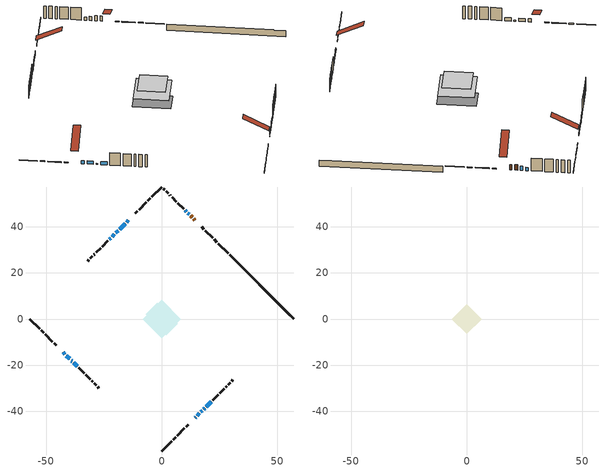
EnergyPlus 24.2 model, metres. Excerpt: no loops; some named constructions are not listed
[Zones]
conditioned space
 floor outside (Floor1 construction): -2.77,0 0,2.77 2.77,0 0,-2.77 z0.76
 floor adiabatic (AdiabaticFloorConstruction): -8.24,0 0,8.24 8.24,0 0,-8.24 z3.2
 floor foundation (Slab1 construction): -6.93,1.95 -1.95,6.93 6.93,-1.95 1.95,-6.93 z-1.65
 wall outside (RimJoist1 construction): 0,-57.09 4.26,-52.83 / -57.09,0 -52.83,-4.26 / 0,57.09 -4.26,52.83 / 28.72,28.37 24.46,32.63 z0.76:1.06
 wall outside (RimJoist2 construction): 4.91,-52.18 6.02,-51.07 / -52.18,-4.91 -51.07,-6.02 / -4.91,52.18 -6.02,51.07 / 23.8,33.29 22.7,34.39 z0.76:1.06
 wall outside (RimJoist3 construction): 6.67,-50.42 9.83,-47.26 / -50.42,-6.67 -47.26,-9.83 / -6.67,50.42 -9.83,47.26 / 22.04,35.05 18.88,38.21 z0.76:1.06
 wall outside (RimJoist4 construction): 10.49,-46.6 11.42,-45.67 / -46.6,-10.49 -45.67,-11.42 / -10.49,46.6 -11.42,45.67 / 18.23,38.86 17.29,39.8 z0.76:1.06
 wall outside (AdiabaticWallConstruction 1): 14.27,42.82 13.78,43.3 / 13.13,43.96 12.52,44.57 z0.76:2.79
 wall outside (AdiabaticWallConstruction): 11.87,45.22 11.33,45.76 / -20.53,36.56 -21.5,35.59 / 15.31,-41.78 16.28,-40.81 z0.76:2.39; -42.65,-14.44 -41.91,-15.18 / -41.26,-15.83 -39.79,-17.3 / -14.44,42.65 -15.16,41.93 / -15.82,41.27 -18.24,38.85 / -18.9,38.19 -19.87,37.22 / -38.06,-19.03 -36.6,-20.49 / 10.67,46.42 10.07,47.02 / 18.13,-38.96 18.58,-38.51 / 19.23,-37.86 21.32,-35.77 z0.76:1.98; 14.44,-42.65 14.65,-42.43 / -39.14,-17.95 -38.72,-18.37 z0.76:1.1; -22.15,34.94 -22.69,34.4 / 16.93,-40.15 17.48,-39.61 z0.76:2.11
 wall outside (Wall1 construction): 21.98,-35.11 24.38,-32.71 / -35.94,-21.15 -33.54,-23.55 / -23.35,33.74 -25.76,31.33 / 9.42,47.67 7.01,50.08 z0.76:5.64
 wall outside (Wall2 construction): 25.04,-32.05 26.96,-30.13 / -32.88,-24.21 -30.96,-26.13 / -26.41,30.68 -28.33,28.76 / 6.35,50.74 4.44,52.65 z0.76:5.64
 wall outside (Wall3 construction): 27.61,-29.48 28.03,-29.06 / -30.31,-26.78 -29.89,-27.2 / -28.98,28.11 -29.4,27.69 / 3.78,53.31 3.37,53.72 z0.76:5.64
 wall outside (Wall4 construction): 28.69,-28.4 29.52,-27.57 / -29.23,-27.86 -28.4,-28.69 / -30.06,27.03 -30.9,26.19 / 2.71,54.38 1.87,55.22 z0.76:5.64
 wall outside (Wall5 construction): 30.18,-26.91 30.74,-26.35 / -27.74,-29.35 -27.18,-29.91 / -31.55,25.54 -32.11,24.98 / 1.21,55.88 0.66,56.43 z0.76:5.64
 wall foundation (FoundationWall1 construction): 29.37,27.72,-1.65 29.37,27.72,0.76 54.32,2.77,0.76 54.32,2.77,0.68 57.09,0,0.68 57.09,0,-1.65
 window (WindowConstruction): 11.86,45.22 11.33,45.76 z0.76:2.38
 window (WindowConstruction 8): -42.65,-14.44 -41.92,-15.17 z0.76:1.98
 window (WindowConstruction 9): -41.26,-15.83 -39.79,-17.29 z0.76:1.98
 window (WindowConstruction 13): -14.44,42.65 -15.16,41.93 z0.76:1.98
 window (WindowConstruction 10): -15.82,41.27 -18.24,38.85 z0.76:1.98
 window (WindowConstruction 11): -18.9,38.19 -19.87,37.22 z0.76:1.98
 window (WindowConstruction 12): -20.53,36.56 -21.5,35.59 z0.76:2.38
 window (WindowConstruction 14): 14.44,-42.65 14.65,-42.44 z0.76:1.1
 window (WindowConstruction 15): -39.14,-17.95 -38.72,-18.37 z0.76:1.1
 window (WindowConstruction 1): -22.15,34.94 -22.69,34.4 z0.76:2.11
 window (WindowConstruction 2): 15.31,-41.78 16.28,-40.81 z0.76:2.38
 window (WindowConstruction 3): 16.94,-40.15 17.47,-39.61 z0.76:2.11
 window (WindowConstruction 4): -38.06,-19.03 -36.6,-20.49 z0.76:1.98
 window (WindowConstruction 5): 10.67,46.42 10.07,47.02 z0.76:1.98
 window (WindowConstruction 6): 18.13,-38.96 18.58,-38.51 z0.76:1.98
 window (WindowConstruction 7): 19.23,-37.85 21.32,-35.77 z0.76:1.98
 door (Door): 14.27,42.82 13.79,43.3 z0.76:2.79
 door (Door 1): 13.13,43.96 12.52,44.57 z0.76:2.79
 ceiling adiabatic (AdiabaticFloorConstruction): 0,-8.24 8.24,0 0,8.24 -8.24,0 z3.2
attic - vented
 floor to conditioned space (Floor2 construction Reversed): -6.45,0 0,6.45 6.45,0 0,-6.45 z5.64
 roof outside (Roof1 construction): 13.79,-43.3,5.64 7.68,-37.2,9.95 5.98,-38.91,9.95 12.08,-45.01,5.64; -43.3,-13.79,5.64 -37.2,-7.68,9.95 -38.91,-5.98,9.95 -45.01,-12.08,5.64; -13.79,43.3,5.64 -7.68,37.2,9.95 -5.98,38.91,9.95 -12.08,45.01,5.64; 14.93,42.16,5.64 8.83,36.06,9.95 10.53,34.35,9.95 16.64,40.45,5.64
[Material] Roughness=Rough; Thermal Absorptance=0.9
Name | Thickness {m} | Conductivity {W/m-K} | Density {kg/m3} | Specific Heat {J/kg-K} | Solar Absorptance | Visible Absorptance
ceiling loosefill ins | 0.254 | 0.0480833 | 16.02 | 1046.75 | 0.7 | 0.7
ceiling stud and cavity | 0.1397 | 0.180722 | 65.682 | 1177.47 | 0.7 | 0.7
gypsum board | 0.0127 | 0.160291 | 801 | 837.4 | 0.6 | 0.6
[Construction]
Floor2 construction: ceiling loosefill ins, ceiling stud and cavity, gypsum board
[EnergyManagementSystem:Program]
component_loads_program: Set loads_htg_walls = 0; Set loads_htg_rim_joists = 0; Set loads_htg_foundation_walls = 0; Set loads_htg_floors = 0; Set loads_htg_slabs = 0; Set loads_htg_ceilings = 0; Set loads_htg_roofs = 0; Set loads_htg_windows_conduction = 0; Set loads_htg_windows_solar = 0; Set loads_htg_doors = 0; Set loads_htg_skylights_conduction = 0; Set loads_htg_skylights_solar = 0; Set loads_htg_internal_mass = 0; Set loads_htg_intgains = 0; Set loads_htg_lighting = 0; Set loads_htg_infil = 0; Set loads_htg_mechvent = 0; Set loads_htg_natvent = 0; Set loads_htg_whf = 0; Set loads_htg_ducts = 0; Set loads_clg_walls = 0; Set loads_clg_rim_joists = 0; Set loads_clg_foundation_walls = 0; Set loads_clg_floors = 0; Set loads_clg_slabs = 0; Set loads_clg_ceilings = 0; Set loads_clg_roofs = 0; Set loads_clg_windows_conduction = 0; Set loads_clg_windows_solar = 0; Set loads_clg_doors = 0; Set loads_clg_skylights_conduction = 0; Set loads_clg_skylights_solar = 0; Set loads_clg_internal_mass = 0; Set loads_clg_intgains = 0; Set loads_clg_lighting = 0; Set loads_clg_infil = 0; Set loads_clg_mechvent = 0; Set loads_clg_natvent = 0; Set loads_clg_whf = 0; Set loads_clg_ducts = 0; Set hr_walls = 0; Set hr_walls = hr_walls + s_conv_22 + s_ig_22 + s_sol_22 + s_lgt_22 + s_surf_22; Set hr_walls = hr_walls + s_conv_23 + s_ig_23 + s_sol_23 + s_lgt_23 + s_surf_23; Set hr_walls = hr_walls + s_conv_24 + s_ig_24 + s_sol_24 + s_lgt_24 + s_surf_24; Set hr_walls = hr_walls + s_conv_25 + s_ig_25 + s_sol_25 + s_lgt_25 + s_surf_25; Set hr_walls = hr_walls + s_conv_26 + s_ig_26 + s_sol_26 + s_lgt_26 + s_surf_26; Set hr_walls = hr_walls + s_conv_27 + s_ig_27 + s_sol_27 + s_lgt_27 + s_surf_27; Set hr_walls = hr_walls + s_conv_28 + s_ig_28 + s_sol_28 + s_lgt_28 + s_surf_28; Set hr_walls = hr_walls + s_conv_29 + s_ig_29 + s_sol_29 + s_lgt_29 + s_surf_29; Set hr_walls = hr_walls + s_conv_30 + s_ig_30 + s_sol_30 + s_lgt_30 + s_surf_30; Set hr_walls = hr_walls + s_conv_31 + s_ig_31 + s_sol_31 + s_lgt_31 + s_surf_31; Set hr_walls = hr_walls + s_conv_32 + s_ig_32 + s_sol_32 + s_lgt_32 + s_surf_32; Set hr_walls = hr_walls + s_conv_33 + s_ig_33 + s_sol_33 + s_lgt_33 + s_surf_33; Set hr_walls = hr_walls + s_conv_34 + s_ig_34 + s_sol_34 + s_lgt_34 + s_surf_34; Set hr_walls = hr_walls + s_conv_35 + s_ig_35 + s_sol_35 + s_lgt_35 + s_surf_35; Set hr_walls = hr_walls + s_conv_36 + s_ig_36 + s_sol_36 + s_lgt_36 + s_surf_36; Set hr_walls = hr_walls + s_conv_37 + s_ig_37 + s_sol_37 + s_lgt_37 + s_surf_37; Set hr_walls = hr_walls + s_conv_38 + s_ig_38 + s_sol_38 + s_lgt_38 + s_surf_38; Set hr_walls = hr_walls + s_conv_39 + s_ig_39 + s_sol_39 + s_lgt_39 + s_surf_39; Set hr_walls = hr_walls + s_conv_40 + s_ig_40 + s_sol_40 + s_lgt_40 + s_surf_40; Set hr_walls = hr_walls + s_conv_41 + s_ig_41 + s_sol_41 + s_lgt_41 + s_surf_41; Set hr_rim_joists = 0; Set hr_rim_joists = hr_rim_joists + s_conv_5 + s_ig_5 + s_sol_5 + s_lgt_5 + s_surf_5; Set hr_rim_joists = hr_rim_joists + s_conv_6 + s_ig_6 + s_sol_6 + s_lgt_6 + s_surf_6; Set hr_rim_joists = hr_rim_joists + s_conv_7 + s_ig_7 + s_sol_7 + s_lgt_7 + s_surf_7; Set hr_rim_joists = hr_rim_joists + s_conv_8 + s_ig_8 + s_sol_8 + s_lgt_8 + s_surf_8; Set hr_rim_joists = hr_rim_joists + s_conv_9 + s_ig_9 + s_sol_9 + s_lgt_9 + s_surf_9; Set hr_rim_joists = hr_rim_joists + s_conv_10 + s_ig_10 + s_sol_10 + s_lgt_10 + s_surf_10; Set hr_rim_joists = hr_rim_joists + s_conv_11 + s_ig_11 + s_sol_11 + s_lgt_11 + s_surf_11; Set hr_rim_joists = hr_rim_joists + s_conv_12 + s_ig_12 + s_sol_12 + s_lgt_12 + s_surf_12; Set hr_rim_joists = hr_rim_joists + s_conv_13 + s_ig_13 + s_sol_13 + s_lgt_13 + s_surf_13; Set hr_rim_joists = hr_rim_joists + s_conv_14 + s_ig_14 + s_sol_14 + s_lgt_14 + s_surf_14; Set hr_rim_joists = hr_rim_joists + s_conv_15 + s_ig_15 + s_sol_15 + s_lgt_15 + s_surf_15; Set hr_rim_joists = hr_rim_joists + s_conv_16 + s_ig_16 + s_sol_16 + s_lgt_16 + s_surf_16; Set hr_rim_joists = hr_rim_joists + s_conv_17 + s_ig_17 + s_sol_17 + s_lgt_17 + s_surf_17; Set hr_rim_joists = hr_rim_joists + s_conv_18 + s_ig_18 + s_sol_18 + s_lgt_18 + s_surf_18; Set hr_rim_joists = hr_rim_joists + s_conv_19 + s_ig_19 + s_sol_19 + s_lgt_19 + s_surf_19; Set hr_rim_joists = hr_rim_joists + s_conv_20 + s_ig_20 + s_sol_20 + s_lgt_20 + s_surf_20; Set hr_foundation_walls = 0; Set hr_foundation_walls = hr_foundation_walls + s_conv_2 + s_ig_2 + s_sol_2 + s_lgt_2 + s_surf_2; Set hr_floors = 0; Set hr_floors = hr_floors + s_conv + s_ig + s_sol + s_lgt + s_surf; Set hr_slabs = 0; Set hr_slabs = hr_slabs + s_conv_21 + s_ig_21 + s_sol_21 + s_lgt_21 + s_surf_21; Set hr_ceilings = 0; Set hr_ceilings = hr_ceilings + s_conv_1 + s_ig_1 + s_sol_1 + s_lgt_1 + s_surf_1; Set hr_roofs = 0; Set hr_windows_conduction = 0; Set hr_windows_conduction = hr_windows_conduction + ss_conv_2; Set hr_windows_conduction = hr_windows_conduction + ss_ig_2; Set hr_windows_conduction = hr_windows_conduction + ss_surf_2; Set hr_windows_conduction = hr_windows_conduction + ss_conv_3; Set hr_windows_conduction = hr_windows_conduction + ss_ig_3; Set hr_windows_conduction = hr_windows_conduction + ss_surf_3; Set hr_windows_conduction = hr_windows_conduction + ss_conv_4; Set hr_windows_conduction = hr_windows_conduction + ss_ig_4; Set hr_windows_conduction = hr_windows_conduction + ss_surf_4; Set hr_windows_conduction = hr_windows_conduction + ss_conv_5; Set hr_windows_conduction = hr_windows_conduction + ss_ig_5; Set hr_windows_conduction = hr_windows_conduction + ss_surf_5; Set hr_windows_conduction = hr_windows_conduction + ss_conv_6; Set hr_windows_conduction = hr_windows_conduction + ss_ig_6; Set hr_windows_conduction = hr_windows_conduction + ss_surf_6; Set hr_windows_conduction = hr_windows_conduction + ss_conv_7; Set hr_windows_conduction = hr_windows_conduction + ss_ig_7; Set hr_windows_conduction = hr_windows_conduction + ss_surf_7; Set hr_windows_conduction = hr_windows_conduction + ss_conv_8; Set hr_windows_conduction = hr_windows_conduction + ss_ig_8; Set hr_windows_conduction = hr_windows_conduction + ss_surf_8; Set hr_windows_conduction = hr_windows_conduction + ss_conv_9; Set hr_windows_conduction = hr_windows_conduction + ss_ig_9; Set hr_windows_conduction = hr_windows_conduction + ss_surf_9; Set hr_windows_conduction = hr_windows_conduction + ss_conv_10; Set hr_windows_conduction = hr_windows_conduction + ss_ig_10; Set hr_windows_conduction = hr_windows_conduction + ss_surf_10; Set hr_windows_conduction = hr_windows_conduction + ss_conv_11; Set hr_windows_conduction = hr_windows_conduction + ss_ig_11; Set hr_windows_conduction = hr_windows_conduction + ss_surf_11; Set hr_windows_conduction = hr_windows_conduction + ss_conv_12; Set hr_windows_conduction = hr_windows_conduction + ss_ig_12; Set hr_windows_conduction = hr_windows_conduction + ss_surf_12; Set hr_windows_conduction = hr_windows_conduction + ss_conv_13; Set hr_windows_conduction = hr_windows_conduction + ss_ig_13; Set hr_windows_conduction = hr_windows_conduction + ss_surf_13; Set hr_windows_conduction = hr_windows_conduction + ss_conv_14; Set hr_windows_conduction = hr_windows_conduction + ss_ig_14; Set hr_windows_conduction = hr_windows_conduction + ss_surf_14; Set hr_windows_conduction = hr_windows_conduction + ss_conv_15; Set hr_windows_conduction = hr_windows_conduction + ss_ig_15; Set hr_windows_conduction = hr_windows_conduction + ss_surf_15; Set hr_windows_conduction = hr_windows_conduction + ss_conv_16; Set hr_windows_conduction = hr_windows_conduction + ss_ig_16; Set hr_windows_conduction = hr_windows_conduction + ss_surf_16; Set hr_windows_conduction = hr_windows_conduction + ss_conv_17; Set hr_windows_conduction = hr_windows_conduction + ss_ig_17; Set hr_windows_conduction = hr_windows_conduction + ss_surf_17; Set hr_windows_solar = 0; Set hr_windows_solar = hr_windows_solar - ss_trans_in * ZoneTimestep * 3600 + ss_back_out * ZoneTimestep * 3600 + ss_trans_out * ZoneTimestep * 3600; Set hr_windows_solar = hr_windows_solar - ss_trans_in_1 * ZoneTimestep * 3600 + ss_back_out_1 * ZoneTimestep * 3600 + ss_trans_out_1 * ZoneTimestep * 3600; Set hr_windows_solar = hr_windows_solar - ss_trans_in_2 * ZoneTimestep * 3600 + ss_back_out_2 * ZoneTimestep * 3600 + ss_trans_out_2 * ZoneTimestep * 3600; Set hr_windows_solar = hr_windows_solar - ss_trans_in_3 * ZoneTimestep * 3600 + ss_back_out_3 * ZoneTimestep * 3600 + ss_trans_out_3 * ZoneTimestep * 3600; Set hr_windows_solar = hr_windows_solar - ss_trans_in_4 * ZoneTimestep * 3600 + ss_back_out_4 * ZoneTimestep * 3600 + ss_trans_out_4 * ZoneTimestep * 3600; Set hr_windows_solar = hr_windows_solar - ss_trans_in_5 * ZoneTimestep * 3600 + ss_back_out_5 * ZoneTimestep * 3600 + ss_trans_out_5 * ZoneTimestep * 3600; Set hr_windows_solar = hr_windows_solar - ss_trans_in_6 * ZoneTimestep * 3600 + ss_back_out_6 * ZoneTimestep * 3600 + ss_trans_out_6 * ZoneTimestep * 3600; Set hr_windows_solar = hr_windows_solar - ss_trans_in_7 * ZoneTimestep * 3600 + ss_back_out_7 * ZoneTimestep * 3600 + ss_trans_out_7 * ZoneTimestep * 3600; Set hr_windows_solar = hr_windows_solar - ss_trans_in_8 * ZoneTimestep * 3600 + ss_back_out_8 * ZoneTimestep * 3600 + ss_trans_out_8 * ZoneTimestep * 3600; Set hr_windows_solar = hr_windows_solar - ss_trans_in_9 * ZoneTimestep * 3600 + ss_back_out_9 * ZoneTimestep * 3600 + ss_trans_out_9 * ZoneTimestep * 3600; Set hr_windows_solar = hr_windows_solar - ss_trans_in_10 * ZoneTimestep * 3600 + ss_back_out_10 * ZoneTimestep * 3600 + ss_trans_out_10 * ZoneTimestep * 3600; Set hr_windows_solar = hr_windows_solar - ss_trans_in_11 * ZoneTimestep * 3600 + ss_back_out_11 * ZoneTimestep * 3600 + ss_trans_out_11 * ZoneTimestep * 3600; Set hr_windows_solar = hr_windows_solar - ss_trans_in_12 * ZoneTimestep * 3600 + ss_back_out_12 * ZoneTimestep * 3600 + ss_trans_out_12 * ZoneTimestep * 3600; Set hr_windows_solar = hr_windows_solar - ss_trans_in_13 * ZoneTimestep * 3600 + ss_back_out_13 * ZoneTimestep * 3600 + ss_trans_out_13 * ZoneTimestep * 3600; Set hr_windows_solar = hr_windows_solar - ss_trans_in_14 * ZoneTimestep * 3600 + ss_back_out_14 * ZoneTimestep * 3600 + ss_trans_out_14 * ZoneTimestep * 3600; Set hr_windows_solar = hr_windows_solar - ss_trans_in_15 * ZoneTimestep * 3600 + ss_back_out_15 * ZoneTimestep * 3600 + ss_trans_out_15 * ZoneTimestep * 3600; Set hr_doors = 0; Set hr_doors = hr_doors + ss_sol; Set hr_doors = hr_doors + ss_lgt; Set hr_doors = hr_doors + ss_conv; Set hr_doors = hr_doors + ss_ig; Set hr_doors = hr_doors + ss_surf; Set hr_doors = hr_doors + ss_sol_1; Set hr_doors = hr_doors + ss_lgt_1; Set hr_doors = hr_doors + ss_conv_1; Set hr_doors = hr_doors + ss_ig_1; Set hr_doors = hr_doors + ss_surf_1; Set hr_skylights_conduction = 0; Set hr_skylights_solar = 0; Set hr_internal_mass = 0; Set hr_internal_mass = hr_internal_mass + s_conv_3 + s_ig_3 + s_sol_3 + s_lgt_3 + s_surf_3; Set hr_internal_mass = hr_internal_mass + s_conv_4 + s_ig_4 + s_sol_4 + s_lgt_4 + s_surf_4; Set hr_internal_mass = hr_internal_mass + im_conv + im_ig + im_sol + im_lgt + im_surf; Set hr_internal_mass = hr_internal_mass + im_conv_1 + im_ig_1 + im_sol_1 + im_lgt_1 + im_surf_1; Set hr_intgains = 0; Set hr_intgains = hr_intgains - ig_ee_conv - ig_ee_rad - ig_ee_conv_1 - ig_ee_rad_1 - ig_ee_conv_2 - ig_ee_rad_2 - ig_ee_conv_3 - ig_ee_rad_3 - ig_ee_conv_4 - ig_ee_rad_4 - ig_ee_conv_5 - ig_ee_rad_5 - ig_ee_conv_6 - ig_ee_rad_6 - ig_oe_conv - ig_oe_rad - ig_oe_conv_1 - ig_oe_rad_1 - ig_oe_conv_2 - ig_oe_rad_2 - ig_oe_conv_3 - ig_oe_rad_3 - ig_oe_conv_4 - ig_oe_rad_4 - ig_ppl_conv - ig_ppl_rad; Set hr_lighting = 0; Set hr_lighting = hr_lighting - ig_lgt_conv - ig_lgt_rad - ig_lgt_vis; Set hr_infil = 0; Set hr_infil = hr_infil - airflow_gain + airflow_loss; Set hr_natvent = 0; Set hr_natvent = hr_natvent - airflow_gain_1 + airflow_loss_1; Set hr_whf = 0; Set hr_whf = hr_whf - airflow_gain_2 + airflow_loss_2; Set hr_mechvent = 0; Set hr_mechvent = hr_mechvent - mv_conv - mv_rad - mv_conv_1 - mv_rad_1 - mv_conv_2 - mv_rad_2 - mv_conv_3 - mv_rad_3 - mv_conv_4 - mv_rad_4; Set hr_ducts = 0; Set hr_intgains = hr_intgains + dhw_loss * (1.0*(1-dhw_rtf) + 1.0*dhw_rtf); Set htg_mode = 0; Set clg_mode = 0; If (htg_load_cond > 0); Set htg_mode = 1.0; ElseIf (clg_load_cond > 0); Set clg_mode = 1.0; Else; Set htg_season = 0; Set clg_season = 0; If ((DayOfYear >= 1) && (DayOfYear <= 365)); Set clg_season = 1; EndIf; If ((DayOfYear >= 1) && (DayOfYear <= 365)); Set htg_season = 1; EndIf; If ((airflow_gain_1 <> 0) || (airflow_loss_1 <> 0)) && (clg_season == 1); Set clg_mode = 1.0; ElseIf ((airflow_gain_2 <> 0) || (airflow_loss_2 <> 0)) && (clg_season == 1); Set clg_mode = 1.0; Else; Set Tmid_setpoint = (htg_sp_s_1 + clg_sp_s_1) / 2; If (tin_s_1 > Tmid_setpoint) && (clg_season == 1); Set clg_mode = 1.0; ElseIf (tin_s_1 < Tmid_setpoint) && (htg_season == 1); Set htg_mode = 1.0; EndIf; EndIf; EndIf; Set loads_htg_walls = loads_htg_walls + (hr_walls * htg_mode * 1); Set loads_htg_rim_joists = loads_htg_rim_joists + (hr_rim_joists * htg_mode * 1); Set loads_htg_foundation_walls = loads_htg_foundation_walls + (hr_foundation_walls * htg_mode * 1); Set loads_htg_floors = loads_htg_floors + (hr_floors * htg_mode * 1); Set loads_htg_slabs = loads_htg_slabs + (hr_slabs * htg_mode * 1); Set loads_htg_ceilings = loads_htg_ceilings + (hr_ceilings * htg_mode * 1); Set loads_htg_roofs = loads_htg_roofs + (hr_roofs * htg_mode * 1); Set loads_htg_windows_conduction = loads_htg_windows_conduction + (hr_windows_conduction * htg_mode * 1); Set loads_htg_windows_solar = loads_htg_windows_solar + (hr_windows_solar * htg_mode * 1); Set loads_htg_doors = loads_htg_doors + (hr_doors * htg_mode * 1); Set loads_htg_skylights_conduction = loads_htg_skylights_conduction + (hr_skylights_conduction * htg_mode * 1); Set loads_htg_skylights_solar = loads_htg_skylights_solar + (hr_skylights_solar * htg_mode * 1); Set loads_htg_internal_mass = loads_htg_internal_mass + (hr_internal_mass * htg_mode * 1); Set loads_htg_intgains = loads_htg_intgains + (hr_intgains * htg_mode * 1); Set loads_htg_lighting = loads_htg_lighting + (hr_lighting * htg_mode * 1); Set loads_htg_infil = loads_htg_infil + (hr_infil * htg_mode * 1); Set loads_htg_mechvent = loads_htg_mechvent + (hr_mechvent * htg_mode * 1); Set loads_htg_natvent = loads_htg_natvent + (hr_natvent * htg_mode * 1); Set loads_htg_whf = loads_htg_whf + (hr_whf * htg_mode * 1); Set loads_htg_ducts = loads_htg_ducts + (hr_ducts * htg_mode * 1); Set loads_clg_walls = loads_clg_walls + (-hr_walls * clg_mode * 1); Set loads_clg_rim_joists = loads_clg_rim_joists + (-hr_rim_joists * clg_mode * 1); Set loads_clg_foundation_walls = loads_clg_foundation_walls + (-hr_foundation_walls * clg_mode * 1); Set loads_clg_floors = loads_clg_floors + (-hr_floors * clg_mode * 1); Set loads_clg_slabs = loads_clg_slabs + (-hr_slabs * clg_mode * 1); Set loads_clg_ceilings = loads_clg_ceilings + (-hr_ceilings * clg_mode * 1); Set loads_clg_roofs = loads_clg_roofs + (-hr_roofs * clg_mode * 1); Set loads_clg_windows_conduction = loads_clg_windows_conduction + (-hr_windows_conduction * clg_mode * 1); Set loads_clg_windows_solar = loads_clg_windows_solar + (-hr_windows_solar * clg_mode * 1); Set loads_clg_doors = loads_clg_doors + (-hr_doors * clg_mode * 1); Set loads_clg_skylights_conduction = loads_clg_skylights_conduction + (-hr_skylights_conduction * clg_mode * 1); Set loads_clg_skylights_solar = loads_clg_skylights_solar + (-hr_skylights_solar * clg_mode * 1); Set loads_clg_internal_mass = loads_clg_internal_mass + (-hr_internal_mass * clg_mode * 1); Set loads_clg_intgains = loads_clg_intgains + (-hr_intgains * clg_mode * 1); Set loads_clg_lighting = loads_clg_lighting + (-hr_lighting * clg_mode * 1); Set loads_clg_infil = loads_clg_infil + (-hr_infil * clg_mode * 1); Set loads_clg_mechvent = loads_clg_mechvent + (-hr_mechvent * clg_mode * 1); Set loads_clg_natvent = loads_clg_natvent + (-hr_natvent * clg_mode * 1); Set loads_clg_whf = loads_clg_whf + (-hr_whf * clg_mode * 1); Set loads_clg_ducts = loads_clg_ducts + (-hr_ducts * clg_mode * 1)
infil_program: Set p_m = 0.14; Set p_s = 0.22; Set s_m = 270; Set s_s = 370; Set z_m = 9.99744; Set z_s = 6.101945402344179; Set f_t = (((s_m/z_m)^p_m)*((z_s/s_s)^p_s)); Set Tdiff = tin_s-tout_s; Set dT = @Abs Tdiff; Set c = 0.0204; Set Cs = 0.1114; Set Cw = 0.1517; Set n = 0.65; Set sft = (f_t*0.54); Set temp1 = ((c*Cw)*((sft*site_vw_s)^(2*n)))^2; Set Qinf = (((c*Cs*(dT^n))^2)+temp1)^0.5; Set Qinf = (@Max Qinf 0); Set mech_vent_house_fan_sensible_load_act = 0.0; Set mech_vent_house_fan_latent_load_act = 0.0; Set OASupInPb = out_pb_s; Set OASupInTemp = tout_s; Set OASupInW = out_wt_s; Set OASupRho = (@RhoAirFnPbTdbW OASupInPb OASupInTemp OASupInW); Set OASupCp = (@CpAirFnW OASupInW); Set OASupInEnth = (@HFnTdbW OASupInTemp OASupInW); Set ZoneTemp = tin_s; Set ZoneW = win_s; Set ZoneCp = (@CpAirFnW ZoneW); Set ZoneAirEnth = (@HFnTdbW ZoneTemp ZoneW); Set mech_vent_house_fan_cfis_act = 0.0; Set QWHV_cfis_sup = 0.0; Set QWHV_cfis_suppl_sup = 0.0; Set QWHV_cfis_suppl_exh = 0.0; Set Qrange = 0; Set Qrange = Qrange + 0.075 * mech_vent_range_fan_0_sch_s; Set Qbath = 0; Set Qdryer = 0; Set Qdryer = Qdryer + 0.00308 * clothes_dryer_exhaust_0_sch_s; Set QWHV_sup = 0.00933; Set QWHV_exh = 0.00933; Set Qsupply = QWHV_sup + QWHV_cfis_sup + QWHV_cfis_suppl_sup; Set Qexhaust = Qrange + Qbath + Qdryer + QWHV_exh + QWHV_cfis_suppl_exh; Set Qfan = (@Max Qexhaust Qsupply); Set Qducts = 0; If Qducts < 0; Set Qsupply = Qsupply - Qducts; Else; Set Qexhaust = Qexhaust + Qducts; EndIf; Set Qfan_with_ducts = (@Max Qexhaust Qsupply); Set Qimb = (@Abs (Qsupply - Qexhaust)); If Qinf + Qimb > 0; Set Qtot = Qfan_with_ducts + (Qinf^2) / (Qinf + Qimb); Else; Set Qtot = Qfan_with_ducts; EndIf; Set Qinf_adj = Qtot - Qfan; Set infil_flow_act = Qinf_adj; Set infil_program_Qinf = Qinf_adj; Set infil_program_Qfan = Qfan; Set Qload = Qfan; Set Effectiveness_Sens = 0.0; Set Effectiveness_Lat = 0.0; Set Fan_MFR = Qload * OASupRho; Set ZoneInEnth = OASupInEnth; Set ZoneInTemp = OASupInTemp; If Qload > 0; Set Effectiveness_Sens = Effectiveness_Sens + 0.0093 / Qload * 0.8062220467174501; Set Effectiveness_Lat = Effectiveness_Lat + 0.0093 / Qload * 0.0; EndIf; Set ERVCpMin = (@Min OASupCp ZoneCp); Set ERVSupOutTemp = OASupInTemp + ERVCpMin/OASupCp * Effectiveness_Sens * (ZoneTemp - OASupInTemp); Set ERVSupOutW = OASupInW + ERVCpMin/OASupCp * Effectiveness_Lat * (ZoneW - OASupInW); Set ERVSupOutEnth = (@HFnTdbW ERVSupOutTemp ERVSupOutW); Set ERVSensHeatTrans = Fan_MFR * OASupCp * (ERVSupOutTemp - OASupInTemp); Set ERVTotalHeatTrans = Fan_MFR * (ERVSupOutEnth - OASupInEnth); Set ERVLatHeatTrans = ERVTotalHeatTrans - ERVSensHeatTrans; Set ZoneInEnth = ERVSupOutEnth; Set ZoneInTemp = ERVSupOutTemp; Set FanTotalToCond = Fan_MFR * (ZoneInEnth - ZoneAirEnth); Set FanSensToCond = Fan_MFR * ZoneCp * (ZoneInTemp - ZoneTemp); Set FanLatToCond = FanTotalToCond - FanSensToCond; Set mech_vent_house_fan_sensible_load_act = mech_vent_house_fan_sensible_load_act + FanSensToCond; Set mech_vent_house_fan_latent_load_act = mech_vent_house_fan_latent_load_act + FanLatToCond
[EnergyManagementSystem:ProgramCallingManager]
air_source_heat_pump_supply_fan_disaggregate_program_calling_manager: EndOfSystemTimestepBeforeHVACReporting; air_source_heat_pump_supply_fan_disaggregate_program
air_source_heat_pump_supply_fan_power_program_calling_manager: AfterPredictorBeforeHVACManagers; air_source_heat_pump_supply_fan_power_program
component_loads_program_calling_manager: EndOfZoneTimestepAfterZoneReporting; component_loads_program
fridge_schedule_program_calling_manager: BeginZoneTimestepAfterInitHeatBalance; fridge_schedule_program
infil_program_calling_manager: BeginZoneTimestepAfterInitHeatBalance; infil_program
natural_vent_program_calling_manager: BeginZoneTimestepAfterInitHeatBalance; natural_vent_program
Sequential_Fraction_Schedule_4_program_manager: BeginZoneTimestepAfterInitHeatBalance; Sequential_Fraction_Schedule_4_program
total_airflows_program_calling_manager: EndOfZoneTimestepAfterZoneReporting; total_airflows_program
total_loads_program_calling_manager: EndOfZoneTimestepAfterZoneReporting; total_loads_program
unit_heater_supply_fan_1_disaggregate_program_calling_manager: EndOfSystemTimestepBeforeHVACReporting; unit_heater_supply_fan_1_disaggregate_program
unit_heater_supply_fan_disaggregate_program_calling_manager: EndOfSystemTimestepBeforeHVACReporting; unit_heater_supply_fan_disaggregate_program
unmet_hours_program_calling_manager: EndOfZoneTimestepBeforeZoneReporting; unmet_hours_program
water_heater_EC_adj_ProgramManager: EndOfSystemTimestepBeforeHVACReporting; water_heater_EC_adj
[EnergyManagementSystem:OutputVariable] Type of Data in Variable=Summed
Name | EMS Variable | Update Frequency | EMS Program or Subroutine | Units
air source heat pump supply fan disaggregate clg | air_source_heat_pump_supply_fan_clg | SystemTimestep | air_source_heat_pump_supply_fan_disaggregate_program | J
air source heat pump supply fan disaggregate htg primary | air_source_heat_pump_supply_fan_primary_htg | SystemTimestep | air_source_heat_pump_supply_fan_disaggregate_program | J
unit heater supply fan 1 disaggregate htg primary | unit_heater_supply_fan_1_primary_htg | SystemTimestep | unit_heater_supply_fan_1_disaggregate_program | J
unit heater supply fan disaggregate htg primary | unit_heater_supply_fan_primary_htg | SystemTimestep | unit_heater_supply_fan_disaggregate_program | J
loads_htg_tot_peakload_outvar; loads_htg_tot_annual_outvar; Energy Management System Output Variable 1; Energy Management System Output Variable 45 | loads_htg_tot | ZoneTimestep | total_loads_program | J
loads_clg_tot_peakload_outvar; loads_clg_tot_annual_outvar; Energy Management System Output Variable 2; Energy Management System Output Variable 46 | loads_clg_tot | ZoneTimestep | total_loads_program | J
htg_unmet_hours_annual_outvar; Energy Management System Output Variable 3 | htg_unmet_hours | ZoneTimestep | unmet_hours_program | hr
clg_unmet_hours_annual_outvar; Energy Management System Output Variable 4 | clg_unmet_hours | ZoneTimestep | unmet_hours_program | hr
loads_htg_roofs_annual_outvar; Energy Management System Output Variable 5 | loads_htg_roofs | ZoneTimestep | component_loads_program | J
loads_htg_ceilings_annual_outvar; Energy Management System Output Variable 6 | loads_htg_ceilings | ZoneTimestep | component_loads_program | J
loads_htg_walls_annual_outvar; Energy Management System Output Variable 7 | loads_htg_walls | ZoneTimestep | component_loads_program | J
loads_htg_rim_joists_annual_outvar; Energy Management System Output Variable 8 | loads_htg_rim_joists | ZoneTimestep | component_loads_program | J
loads_htg_foundation_walls_annual_outvar; Energy Management System Output Variable 9 | loads_htg_foundation_walls | ZoneTimestep | component_loads_program | J
loads_htg_doors_annual_outvar; Energy Management System Output Variable 10 | loads_htg_doors | ZoneTimestep | component_loads_program | J
loads_htg_windows_conduction_annual_outvar; Energy Management System Output Variable 11 | loads_htg_windows_conduction | ZoneTimestep | component_loads_program | J
loads_htg_windows_solar_annual_outvar; Energy Management System Output Variable 12 | loads_htg_windows_solar | ZoneTimestep | component_loads_program | J
loads_htg_skylights_conduction_annual_outvar; Energy Management System Output Variable 13 | loads_htg_skylights_conduction | ZoneTimestep | component_loads_program | J
loads_htg_skylights_solar_annual_outvar; Energy Management System Output Variable 14 | loads_htg_skylights_solar | ZoneTimestep | component_loads_program | J
loads_htg_floors_annual_outvar; Energy Management System Output Variable 15 | loads_htg_floors | ZoneTimestep | component_loads_program | J
loads_htg_slabs_annual_outvar; Energy Management System Output Variable 16 | loads_htg_slabs | ZoneTimestep | component_loads_program | J
loads_htg_internal_mass_annual_outvar; Energy Management System Output Variable 17 | loads_htg_internal_mass | ZoneTimestep | component_loads_program | J
loads_htg_infil_annual_outvar; Energy Management System Output Variable 18 | loads_htg_infil | ZoneTimestep | component_loads_program | J
loads_htg_natvent_annual_outvar; Energy Management System Output Variable 19 | loads_htg_natvent | ZoneTimestep | component_loads_program | J
loads_htg_mechvent_annual_outvar; Energy Management System Output Variable 20 | loads_htg_mechvent | ZoneTimestep | component_loads_program | J
loads_htg_whf_annual_outvar; Energy Management System Output Variable 21 | loads_htg_whf | ZoneTimestep | component_loads_program | J
loads_htg_ducts_annual_outvar; Energy Management System Output Variable 22 | loads_htg_ducts | ZoneTimestep | component_loads_program | J
loads_htg_intgains_annual_outvar; Energy Management System Output Variable 23 | loads_htg_intgains | ZoneTimestep | component_loads_program | J
loads_htg_lighting_annual_outvar; Energy Management System Output Variable 24 | loads_htg_lighting | ZoneTimestep | component_loads_program | J
loads_clg_roofs_annual_outvar; Energy Management System Output Variable 25 | loads_clg_roofs | ZoneTimestep | component_loads_program | J
loads_clg_ceilings_annual_outvar; Energy Management System Output Variable 26 | loads_clg_ceilings | ZoneTimestep | component_loads_program | J
loads_clg_walls_annual_outvar; Energy Management System Output Variable 27 | loads_clg_walls | ZoneTimestep | component_loads_program | J
loads_clg_rim_joists_annual_outvar; Energy Management System Output Variable 28 | loads_clg_rim_joists | ZoneTimestep | component_loads_program | J
loads_clg_foundation_walls_annual_outvar; Energy Management System Output Variable 29 | loads_clg_foundation_walls | ZoneTimestep | component_loads_program | J
loads_clg_doors_annual_outvar; Energy Management System Output Variable 30 | loads_clg_doors | ZoneTimestep | component_loads_program | J
loads_clg_windows_conduction_annual_outvar; Energy Management System Output Variable 31 | loads_clg_windows_conduction | ZoneTimestep | component_loads_program | J
loads_clg_windows_solar_annual_outvar; Energy Management System Output Variable 32 | loads_clg_windows_solar | ZoneTimestep | component_loads_program | J
loads_clg_skylights_conduction_annual_outvar; Energy Management System Output Variable 33 | loads_clg_skylights_conduction | ZoneTimestep | component_loads_program | J
loads_clg_skylights_solar_annual_outvar; Energy Management System Output Variable 34 | loads_clg_skylights_solar | ZoneTimestep | component_loads_program | J
loads_clg_floors_annual_outvar; Energy Management System Output Variable 35 | loads_clg_floors | ZoneTimestep | component_loads_program | J
loads_clg_slabs_annual_outvar; Energy Management System Output Variable 36 | loads_clg_slabs | ZoneTimestep | component_loads_program | J
loads_clg_internal_mass_annual_outvar; Energy Management System Output Variable 37 | loads_clg_internal_mass | ZoneTimestep | component_loads_program | J
loads_clg_infil_annual_outvar; Energy Management System Output Variable 38 | loads_clg_infil | ZoneTimestep | component_loads_program | J
loads_clg_natvent_annual_outvar; Energy Management System Output Variable 39 | loads_clg_natvent | ZoneTimestep | component_loads_program | J
loads_clg_mechvent_annual_outvar; Energy Management System Output Variable 40 | loads_clg_mechvent | ZoneTimestep | component_loads_program | J
loads_clg_whf_annual_outvar; Energy Management System Output Variable 41 | loads_clg_whf | ZoneTimestep | component_loads_program | J
loads_clg_ducts_annual_outvar; Energy Management System Output Variable 42 | loads_clg_ducts | ZoneTimestep | component_loads_program | J
loads_clg_intgains_annual_outvar; Energy Management System Output Variable 43 | loads_clg_intgains | ZoneTimestep | component_loads_program | J
loads_clg_lighting_annual_outvar; Energy Management System Output Variable 44 | loads_clg_lighting | ZoneTimestep | component_loads_program | J
[Schedule:Constant]
Sequential Fraction Schedule 4: Hourly Value=1
[Schedule:Day:Interval]
interior lighting schedule day: No, 01:00, 0.108182, 04:00, 0.0901515, 05:00, 0.0991667, 06:00, 0.162273, 07:00, 0.270455, 08:00, 0.342576, 10:00, 0.369621, 11:00, 0.351591, 12:00, 0.333561, 13:00, 0.324545, 14:00, 0.31553, 15:00, 0.333561, 16:00, 0.369621, 17:00, 0.450758, 18:00, 0.585985, 19:00, 0.775303, 20:00, 0.955606, 21:00, 0.991667, 22:00, 0.712197, 23:00, 0.360606, 24:00, 0.162273
interior lighting schedule day 1: No, 01:00, 0.100909, 04:00, 0.0840909, 05:00, 0.0925, 06:00, 0.151364, 07:00, 0.252273, 08:00, 0.319545, 10:00, 0.344773, 11:00, 0.327955, 12:00, 0.311136, 13:00, 0.302727, 14:00, 0.294318, 15:00, 0.311136, 16:00, 0.344773, 17:00, 0.420455, 18:00, 0.546591, 19:00, 0.723182, 20:00, 0.891364, 21:00, 0.925, 22:00, 0.664318, 23:00, 0.336364, 24:00, 0.151364
interior lighting schedule day 2: No, 01:00, 0.0927273, 04:00, 0.0772727, 05:00, 0.085, 06:00, 0.139091, 07:00, 0.231818, 08:00, 0.293636, 10:00, 0.316818, 11:00, 0.301364, 12:00, 0.285909, 13:00, 0.278182, 14:00, 0.270455, 15:00, 0.285909, 16:00, 0.316818, 17:00, 0.386364, 18:00, 0.502273, 19:00, 0.664545, 20:00, 0.819091, 21:00, 0.85, 22:00, 0.610455, 23:00, 0.309091, 24:00, 0.139091
interior lighting schedule day 3: No, 01:00, 0.0845455, 04:00, 0.0704545, 05:00, 0.0775, 06:00, 0.126818, 07:00, 0.211364, 08:00, 0.267727, 10:00, 0.288864, 11:00, 0.274773, 12:00, 0.260682, 13:00, 0.253636, 14:00, 0.246591, 15:00, 0.260682, 16:00, 0.288864, 17:00, 0.352273, 18:00, 0.457955, 19:00, 0.605909, 20:00, 0.746818, 21:00, 0.775, 22:00, 0.556591, 23:00, 0.281818, 24:00, 0.126818
interior lighting schedule day 4: No, 01:00, 0.0763636, 04:00, 0.0636364, 05:00, 0.07, 06:00, 0.114545, 07:00, 0.190909, 08:00, 0.241818, 10:00, 0.260909, 11:00, 0.248182, 12:00, 0.235455, 13:00, 0.229091, 14:00, 0.222727, 15:00, 0.235455, 16:00, 0.260909, 17:00, 0.318182, 18:00, 0.413636, 19:00, 0.547273, 20:00, 0.674545, 21:00, 0.7, 22:00, 0.502727, 23:00, 0.254545, 24:00, 0.114545
interior lighting schedule day 5: No, 01:00, 0.0727273, 04:00, 0.0606061, 05:00, 0.0666667, 06:00, 0.109091, 07:00, 0.181818, 08:00, 0.230303, 10:00, 0.248485, 11:00, 0.236364, 12:00, 0.224242, 13:00, 0.218182, 14:00, 0.212121, 15:00, 0.224242, 16:00, 0.248485, 17:00, 0.30303, 18:00, 0.393939, 19:00, 0.521212, 20:00, 0.642424, 21:00, 0.666667, 22:00, 0.478788, 23:00, 0.242424, 24:00, 0.109091
interior lighting schedule day 6: No, 01:00, 0.0745455, 04:00, 0.0621212, 05:00, 0.0683333, 06:00, 0.111818, 07:00, 0.186364, 08:00, 0.236061, 10:00, 0.254697, 11:00, 0.242273, 12:00, 0.229848, 13:00, 0.223636, 14:00, 0.217424, 15:00, 0.229848, 16:00, 0.254697, 17:00, 0.310606, 18:00, 0.403788, 19:00, 0.534242, 20:00, 0.658485, 21:00, 0.683333, 22:00, 0.490758, 23:00, 0.248485, 24:00, 0.111818
interior lighting schedule day 7: No, 01:00, 0.08, 04:00, 0.0666667, 05:00, 0.0733333, 06:00, 0.12, 07:00, 0.2, 08:00, 0.253333, 10:00, 0.273333, 11:00, 0.26, 12:00, 0.246667, 13:00, 0.24, 14:00, 0.233333, 15:00, 0.246667, 16:00, 0.273333, 17:00, 0.333333, 18:00, 0.433333, 19:00, 0.573333, 20:00, 0.706667, 21:00, 0.733333, 22:00, 0.526667, 23:00, 0.266667, 24:00, 0.12
interior lighting schedule day 8: No, 01:00, 0.0890909, 04:00, 0.0742424, 05:00, 0.0816667, 06:00, 0.133636, 07:00, 0.222727, 08:00, 0.282121, 10:00, 0.304394, 11:00, 0.289545, 12:00, 0.274697, 13:00, 0.267273, 14:00, 0.259848, 15:00, 0.274697, 16:00, 0.304394, 17:00, 0.371212, 18:00, 0.482576, 19:00, 0.638485, 20:00, 0.78697, 21:00, 0.816667, 22:00, 0.586515, 23:00, 0.29697, 24:00, 0.133636
interior lighting schedule day 9: No, 01:00, 0.0972727, 04:00, 0.0810606, 05:00, 0.0891667, 06:00, 0.145909, 07:00, 0.243182, 08:00, 0.30803, 10:00, 0.332348, 11:00, 0.316136, 12:00, 0.299924, 13:00, 0.291818, 14:00, 0.283712, 15:00, 0.299924, 16:00, 0.332348, 17:00, 0.405303, 18:00, 0.526894, 19:00, 0.697121, 20:00, 0.859242, 21:00, 0.891667, 22:00, 0.640379, 23:00, 0.324242, 24:00, 0.145909
interior lighting schedule day 10: No, 01:00, 0.105455, 04:00, 0.0878788, 05:00, 0.0966667, 06:00, 0.158182, 07:00, 0.263636, 08:00, 0.333939, 10:00, 0.360303, 11:00, 0.342727, 12:00, 0.325152, 13:00, 0.316364, 14:00, 0.307576, 15:00, 0.325152, 16:00, 0.360303, 17:00, 0.439394, 18:00, 0.571212, 19:00, 0.755758, 20:00, 0.931515, 21:00, 0.966667, 22:00, 0.694242, 23:00, 0.351515, 24:00, 0.158182
interior lighting schedule day 11: No, 01:00, 0.109091, 04:00, 0.0909091, 05:00, 0.1, 06:00, 0.163636, 07:00, 0.272727, 08:00, 0.345455, 10:00, 0.372727, 11:00, 0.354545, 12:00, 0.336364, 13:00, 0.327273, 14:00, 0.318182, 15:00, 0.336364, 16:00, 0.372727, 17:00, 0.454545, 18:00, 0.590909, 19:00, 0.781818, 20:00, 0.963636, 21:00, 1, 22:00, 0.718182, 23:00, 0.363636, 24:00, 0.163636
interior lighting schedule default day; occupants schedule default day; clothes dryer schedule default day; cooking range schedule default day; mech vent range fan 0 schedule default day; misc plug loads schedule default day; general water use schedule default day; clothes dryer exhaust 0 schedule default day; cooling season schedule day; cooling season schedule day 2; cooling season schedule default day; exterior lighting schedule default day; natural vent schedule default day: No, 24:00, 0
occupants schedule day: No, 05:00, 0.426829, 06:00, 0.719512, 07:00, 1, 08:00, 0.670732, 09:00, 0.329268, 14:00, 0.170732, 15:00, 0.231707, 16:00, 0.329268, 17:00, 0.5, 18:00, 0.670732, 19:00, 0.829268, 21:00, 1, 22:00, 0.853659, 23:00, 0.646341, 24:00, 0.426829
clothes dryer schedule day; clothes dryer exhaust 0 schedule day: No, 01:00, 0.123457, 02:00, 0.0740741, 03:00, 0.0493827, 04:00, 0.0246914, 05:00, 0.0493827, 06:00, 0.0740741, 07:00, 0.197531, 08:00, 0.395062, 09:00, 0.592593, 10:00, 0.839506, 11:00, 0.962963, 12:00, 1, 13:00, 0.91358, 14:00, 0.82716, 15:00, 0.716049, 16:00, 0.753086, 17:00, 0.679012, 18:00, 0.666667, 20:00, 0.62963, 21:00, 0.641975, 22:00, 0.666667, 23:00, 0.54321, 24:00, 0.296296
cooking range schedule day: No, 05:00, 0.0597015, 06:00, 0.11194, 07:00, 0.171642, 08:00, 0.291045, 11:00, 0.343284, 12:00, 0.402985, 13:00, 0.462687, 14:00, 0.343284, 15:00, 0.291045, 16:00, 0.402985, 17:00, 0.567164, 18:00, 1, 19:00, 0.850746, 20:00, 0.432836, 21:00, 0.291045, 22:00, 0.231343, 23:00, 0.171642, 24:00, 0.11194
mech vent range fan 0 schedule day: No, 18:00, 0, 19:00, 1, 20:00, 0.2, 24:00, 0
misc plug loads schedule day: No, 06:00, 0.705882, 07:00, 0.745098, 08:00, 0.803922, 15:00, 0.823529, 16:00, 0.862745, 17:00, 0.921569, 18:00, 0.980392, 19:00, 1, 20:00, 0.980392, 21:00, 0.941176, 22:00, 0.862745, 23:00, 0.784314, 24:00, 0.72549
general water use schedule day: No, 01:00, 0.315068, 03:00, 0.287671, 04:00, 0.342466, 05:00, 0.369863, 06:00, 0.520548, 07:00, 0.60274, 08:00, 0.534247, 10:00, 0.506849, 11:00, 0.465753, 14:00, 0.479452, 15:00, 0.534247, 16:00, 0.589041, 17:00, 0.69863, 18:00, 0.876712, 19:00, 0.890411, 20:00, 0.986301, 21:00, 1, 22:00, 0.863014, 23:00, 0.616438, 24:00, 0.465753
cooling season schedule day 1: No, 24:00, 1
exterior lighting schedule day: No, 01:00, 0.566667, 03:00, 0.524167, 05:00, 0.495833, 06:00, 0.5525, 07:00, 0.623333, 08:00, 0.580833, 09:00, 0.439167, 10:00, 0.354167, 12:00, 0.34, 13:00, 0.354167, 14:00, 0.396667, 15:00, 0.425, 16:00, 0.495833, 17:00, 0.623333, 18:00, 0.793333, 19:00, 0.906667, 20:00, 0.963333, 21:00, 0.991667, 22:00, 0.920833, 23:00, 0.793333, 24:00, 0.665833
exterior lighting schedule day 1: No, 01:00, 0.528571, 03:00, 0.488929, 05:00, 0.4625, 06:00, 0.515357, 07:00, 0.581429, 08:00, 0.541786, 09:00, 0.409643, 10:00, 0.330357, 12:00, 0.317143, 13:00, 0.330357, 14:00, 0.37, 15:00, 0.396429, 16:00, 0.4625, 17:00, 0.581429, 18:00, 0.74, 19:00, 0.845714, 20:00, 0.898571, 21:00, 0.925, 22:00, 0.858929, 23:00, 0.74, 24:00, 0.621071
exterior lighting schedule day 10: No, 01:00, 0.552381, 03:00, 0.510952, 05:00, 0.483333, 06:00, 0.538571, 07:00, 0.607619, 08:00, 0.56619, 09:00, 0.428095, 10:00, 0.345238, 12:00, 0.331429, 13:00, 0.345238, 14:00, 0.386667, 15:00, 0.414286, 16:00, 0.483333, 17:00, 0.607619, 18:00, 0.773333, 19:00, 0.88381, 20:00, 0.939048, 21:00, 0.966667, 22:00, 0.897619, 23:00, 0.773333, 24:00, 0.649048
exterior lighting schedule day 11: No, 01:00, 0.571429, 03:00, 0.528571, 05:00, 0.5, 06:00, 0.557143, 07:00, 0.628571, 08:00, 0.585714, 09:00, 0.442857, 10:00, 0.357143, 12:00, 0.342857, 13:00, 0.357143, 14:00, 0.4, 15:00, 0.428571, 16:00, 0.5, 17:00, 0.628571, 18:00, 0.8, 19:00, 0.914286, 20:00, 0.971429, 21:00, 1, 22:00, 0.928571, 23:00, 0.8, 24:00, 0.671429
exterior lighting schedule day 2: No, 01:00, 0.485714, 03:00, 0.449286, 05:00, 0.425, 06:00, 0.473571, 07:00, 0.534286, 08:00, 0.497857, 09:00, 0.376429, 10:00, 0.303571, 12:00, 0.291429, 13:00, 0.303571, 14:00, 0.34, 15:00, 0.364286, 16:00, 0.425, 17:00, 0.534286, 18:00, 0.68, 19:00, 0.777143, 20:00, 0.825714, 21:00, 0.85, 22:00, 0.789286, 23:00, 0.68, 24:00, 0.570714
exterior lighting schedule day 3: No, 01:00, 0.442857, 03:00, 0.409643, 05:00, 0.3875, 06:00, 0.431786, 07:00, 0.487143, 08:00, 0.453929, 09:00, 0.343214, 10:00, 0.276786, 12:00, 0.265714, 13:00, 0.276786, 14:00, 0.31, 15:00, 0.332143, 16:00, 0.3875, 17:00, 0.487143, 18:00, 0.62, 19:00, 0.708571, 20:00, 0.752857, 21:00, 0.775, 22:00, 0.719643, 23:00, 0.62, 24:00, 0.520357
exterior lighting schedule day 4: No, 01:00, 0.4, 03:00, 0.37, 05:00, 0.35, 06:00, 0.39, 07:00, 0.44, 08:00, 0.41, 09:00, 0.31, 10:00, 0.25, 12:00, 0.24, 13:00, 0.25, 14:00, 0.28, 15:00, 0.3, 16:00, 0.35, 17:00, 0.44, 18:00, 0.56, 19:00, 0.64, 20:00, 0.68, 21:00, 0.7, 22:00, 0.65, 23:00, 0.56, 24:00, 0.47
exterior lighting schedule day 5: No, 01:00, 0.380952, 03:00, 0.352381, 05:00, 0.333333, 06:00, 0.371429, 07:00, 0.419048, 08:00, 0.390476, 09:00, 0.295238, 10:00, 0.238095, 12:00, 0.228571, 13:00, 0.238095, 14:00, 0.266667, 15:00, 0.285714, 16:00, 0.333333, 17:00, 0.419048, 18:00, 0.533333, 19:00, 0.609524, 20:00, 0.647619, 21:00, 0.666667, 22:00, 0.619048, 23:00, 0.533333, 24:00, 0.447619
exterior lighting schedule day 6: No, 01:00, 0.390476, 03:00, 0.36119, 05:00, 0.341667, 06:00, 0.380714, 07:00, 0.429524, 08:00, 0.400238, 09:00, 0.302619, 10:00, 0.244048, 12:00, 0.234286, 13:00, 0.244048, 14:00, 0.273333, 15:00, 0.292857, 16:00, 0.341667, 17:00, 0.429524, 18:00, 0.546667, 19:00, 0.624762, 20:00, 0.66381, 21:00, 0.683333, 22:00, 0.634524, 23:00, 0.546667, 24:00, 0.45881
exterior lighting schedule day 7: No, 01:00, 0.419048, 03:00, 0.387619, 05:00, 0.366667, 06:00, 0.408571, 07:00, 0.460952, 08:00, 0.429524, 09:00, 0.324762, 10:00, 0.261905, 12:00, 0.251429, 13:00, 0.261905, 14:00, 0.293333, 15:00, 0.314286, 16:00, 0.366667, 17:00, 0.460952, 18:00, 0.586667, 19:00, 0.670476, 20:00, 0.712381, 21:00, 0.733333, 22:00, 0.680952, 23:00, 0.586667, 24:00, 0.492381
exterior lighting schedule day 8: No, 01:00, 0.466667, 03:00, 0.431667, 05:00, 0.408333, 06:00, 0.455, 07:00, 0.513333, 08:00, 0.478333, 09:00, 0.361667, 10:00, 0.291667, 12:00, 0.28, 13:00, 0.291667, 14:00, 0.326667, 15:00, 0.35, 16:00, 0.408333, 17:00, 0.513333, 18:00, 0.653333, 19:00, 0.746667, 20:00, 0.793333, 21:00, 0.816667, 22:00, 0.758333, 23:00, 0.653333, 24:00, 0.548333
exterior lighting schedule day 9: No, 01:00, 0.509524, 03:00, 0.47131, 05:00, 0.445833, 06:00, 0.496786, 07:00, 0.560476, 08:00, 0.522262, 09:00, 0.394881, 10:00, 0.318452, 12:00, 0.305714, 13:00, 0.318452, 14:00, 0.356667, 15:00, 0.382143, 16:00, 0.445833, 17:00, 0.560476, 18:00, 0.713333, 19:00, 0.815238, 20:00, 0.86619, 21:00, 0.891667, 22:00, 0.827976, 23:00, 0.713333, 24:00, 0.59869
[Schedule:Week:Daily]
clothes dryer exhaust 0 schedule Week Rule - Jan1-Dec31: clothes dryer exhaust 0 schedule day, clothes dryer exhaust 0 schedule day, clothes dryer exhaust 0 schedule day, clothes dryer exhaust 0 schedule day, clothes dryer exhaust 0 schedule day, clothes dryer exhaust 0 schedule day, clothes dryer exhaust 0 schedule day, clothes dryer exhaust 0 schedule default day, clothes dryer exhaust 0 schedule default day, clothes dryer exhaust 0 schedule default day, clothes dryer exhaust 0 schedule default day, clothes dryer exhaust 0 schedule default day
cooling season schedule Week Rule - Jan1-May26: cooling season schedule day, cooling season schedule day, cooling season schedule day, cooling season schedule day, cooling season schedule day, cooling season schedule day, cooling season schedule day, cooling season schedule default day, cooling season schedule default day, cooling season schedule default day, cooling season schedule default day, cooling season schedule default day
cooling season schedule Week Rule - May27-Jun2: cooling season schedule day, cooling season schedule day, cooling season schedule day, cooling season schedule day, cooling season schedule day, cooling season schedule day 1, cooling season schedule day 1, cooling season schedule default day, cooling season schedule default day, cooling season schedule default day, cooling season schedule default day, cooling season schedule default day
cooling season schedule Week Rule - Jun3-Aug25: cooling season schedule day 1, cooling season schedule day 1, cooling season schedule day 1, cooling season schedule day 1, cooling season schedule day 1, cooling season schedule day 1, cooling season schedule day 1, cooling season schedule default day, cooling season schedule default day, cooling season schedule default day, cooling season schedule default day, cooling season schedule default day
cooling season schedule Week Rule - Aug26-Sep1: cooling season schedule day 1, cooling season schedule day 1, cooling season schedule day 1, cooling season schedule day 1, cooling season schedule day 1, cooling season schedule day 1, cooling season schedule day 2, cooling season schedule default day, cooling season schedule default day, cooling season schedule default day, cooling season schedule default day, cooling season schedule default day
cooling season schedule Week Rule - Sep2-Dec31: cooling season schedule day 2, cooling season schedule day 2, cooling season schedule day 2, cooling season schedule day 2, cooling season schedule day 2, cooling season schedule day 2, cooling season schedule day 2, cooling season schedule default day, cooling season schedule default day, cooling season schedule default day, cooling season schedule default day, cooling season schedule default day
exterior lighting schedule Week Rule - Sep2-Sep29: exterior lighting schedule day 8, exterior lighting schedule day 8, exterior lighting schedule day 8, exterior lighting schedule day 8, exterior lighting schedule day 8, exterior lighting schedule day 8, exterior lighting schedule day 8, exterior lighting schedule default day, exterior lighting schedule default day, exterior lighting schedule default day, exterior lighting schedule default day, exterior lighting schedule default day
exterior lighting schedule Week Rule - Sep30-Oct6: exterior lighting schedule day 8, exterior lighting schedule day 9, exterior lighting schedule day 9, exterior lighting schedule day 9, exterior lighting schedule day 9, exterior lighting schedule day 9, exterior lighting schedule day 9, exterior lighting schedule default day, exterior lighting schedule default day, exterior lighting schedule default day, exterior lighting schedule default day, exterior lighting schedule default day
exterior lighting schedule Week Rule - Oct7-Oct27: exterior lighting schedule day 9, exterior lighting schedule day 9, exterior lighting schedule day 9, exterior lighting schedule day 9, exterior lighting schedule day 9, exterior lighting schedule day 9, exterior lighting schedule day 9, exterior lighting schedule default day, exterior lighting schedule default day, exterior lighting schedule default day, exterior lighting schedule default day, exterior lighting schedule default day
exterior lighting schedule Week Rule - Oct28-Nov3: exterior lighting schedule day 9, exterior lighting schedule day 9, exterior lighting schedule day 9, exterior lighting schedule day 9, exterior lighting schedule day 10, exterior lighting schedule day 10, exterior lighting schedule day 10, exterior lighting schedule default day, exterior lighting schedule default day, exterior lighting schedule default day, exterior lighting schedule default day, exterior lighting schedule default day
exterior lighting schedule Week Rule - Nov4-Nov24: exterior lighting schedule day 10, exterior lighting schedule day 10, exterior lighting schedule day 10, exterior lighting schedule day 10, exterior lighting schedule day 10, exterior lighting schedule day 10, exterior lighting schedule day 10, exterior lighting schedule default day, exterior lighting schedule default day, exterior lighting schedule default day, exterior lighting schedule default day, exterior lighting schedule default day
exterior lighting schedule Week Rule - Nov25-Dec1: exterior lighting schedule day 10, exterior lighting schedule day 10, exterior lighting schedule day 10, exterior lighting schedule day 10, exterior lighting schedule day 10, exterior lighting schedule day 10, exterior lighting schedule day 11, exterior lighting schedule default day, exterior lighting schedule default day, exterior lighting schedule default day, exterior lighting schedule default day, exterior lighting schedule default day
exterior lighting schedule Week Rule - Dec2-Dec31: exterior lighting schedule day 11, exterior lighting schedule day 11, exterior lighting schedule day 11, exterior lighting schedule day 11, exterior lighting schedule day 11, exterior lighting schedule day 11, exterior lighting schedule day 11, exterior lighting schedule default day, exterior lighting schedule default day, exterior lighting schedule default day, exterior lighting schedule default day, exterior lighting schedule default day
natural vent schedule Week Rule - Jan1-Dec31: natural vent schedule default day, natural vent schedule default day, natural vent schedule default day, natural vent schedule default day, natural vent schedule default day, natural vent schedule default day, natural vent schedule default day, natural vent schedule default day, natural vent schedule default day, natural vent schedule default day, natural vent schedule default day, natural vent schedule default day
[Schedule:Year]
clothes dryer exhaust 0 schedule: clothes dryer exhaust 0 schedule Week Rule - Jan1-Dec31, 1, 1, 12, 31
cooling season schedule: cooling season schedule Week Rule - Jan1-May26, 1, 1, 5, 26, cooling season schedule Week Rule - May27-Jun2, 5, 27, 6, 2, cooling season schedule Week Rule - Jun3-Aug25, 6, 3, 8, 25, cooling season schedule Week Rule - Aug26-Sep1, 8, 26, 9, 1, cooling season schedule Week Rule - Sep2-Dec31, 9, 2, 12, 31
natural vent schedule: natural vent schedule Week Rule - Jan1-Dec31, 1, 1, 12, 31
